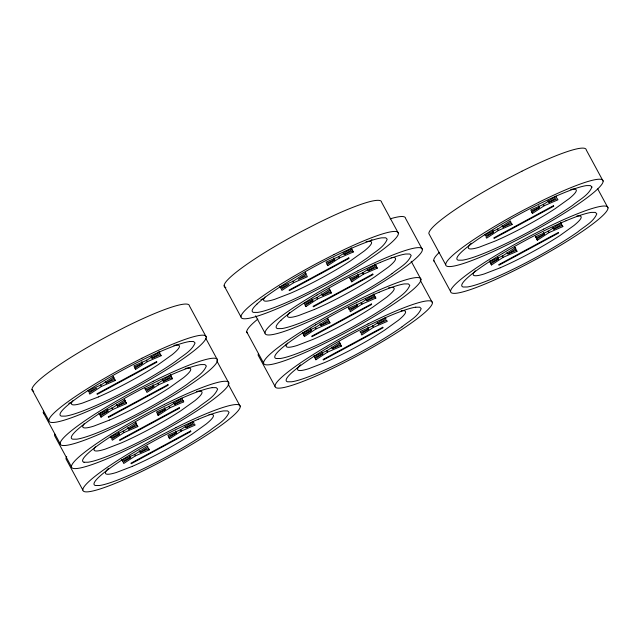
<?xml version="1.0" encoding="UTF-8"?>
<svg xmlns="http://www.w3.org/2000/svg" width="640" height="640" viewBox="0 0 640 640"><rect width="100%" height="100%" fill="white"/><g stroke="black" fill="none" stroke-linecap="round" stroke-linejoin="round"><path stroke-width="0.96" d="M370.6 240.736L371.96 239.584M392.056 273.632C398.656 268.056 407.768 263.792 411.216 255.44L409.752 254.008L405.744 254.008A76.568 9.992 -28.4 0 0 380.44 262.36M390.648 303.544C397.256 297.968 406.368 293.696 409.816 285.352L408.352 283.912L404.336 283.92A76.568 9.992 -28.4 0 0 379.04 292.272M402.056 326.816C408.656 321.24 417.768 316.976 421.224 308.624L419.76 307.192L415.744 307.192M106.16 383.056L114.648 379.32L115.224 380.488L101.408 386.464L89.76 394.096L89.192 392.944L96.72 388.128L88.616 391.768L88.056 390.624L100.888 385.032L113.416 376.808L113.992 377.984L106.16 383.056L105.256 381.376M134.72 367.664L135.624 369.344L147.272 361.712L161.088 355.736L160.52 354.56L152.024 358.304L151.12 356.624M280.76 288.04L280.2 286.896L293.032 281.304L305.568 273.08L306.144 274.256L298.304 279.328L306.8 275.592L307.368 276.76L293.56 282.744L281.904 290.376L281.336 289.224L288.864 284.4L280.76 288.04L279.856 286.36M326.864 263.944L327.768 265.624L339.424 257.992L353.24 252.008L352.664 250.84L344.176 254.576L343.264 252.896M100.144 415.472L101.056 417.152L112.704 409.52L126.52 403.544L125.944 402.368L117.456 406.112L116.544 404.432M162.416 379.672L163.32 381.352L171.808 377.616L172.384 378.784L158.568 384.768L146.92 392.4L146.352 391.248L153.88 386.424L152.976 384.744M304.992 304.896L305.896 306.576L317.552 298.944L331.36 292.96L330.792 291.792L322.304 295.528L321.392 293.848M350.856 280.144L351.768 281.824L363.416 274.184L377.232 268.208L376.656 267.04L368.168 270.776L367.256 269.096M127.84 427.48L128.752 429.16L137.24 425.424L137.816 426.592L124 432.576L112.344 440.208L111.784 439.056L119.312 434.232L118.4 432.552M157.304 413.776L158.216 415.448L169.864 407.816L183.68 401.84L183.104 400.672L174.616 404.408L173.712 402.728M303.584 334.8L304.496 336.48L316.144 328.848L329.96 322.872L329.384 321.704L320.896 325.44L319.992 323.76M365.856 299.008L366.768 300.68L375.256 296.944L375.824 298.112L362.016 304.096L350.36 311.728L349.8 310.576L357.32 305.752L356.416 304.072M139.248 450.76L140.152 452.44L148.648 448.704L149.216 449.872L135.4 455.848L123.752 463.48L123.184 462.328L130.712 457.512L129.808 455.832M168.712 437.048L169.616 438.728L181.272 431.096L195.08 425.112L194.512 423.944L186.024 427.68L185.112 426.008M502.112 225.448L503.016 227.128L511.512 223.392L512.08 224.56L498.272 230.536L486.616 238.168L486.048 237.016L493.576 232.2L492.672 230.52M531.576 211.736L532.48 213.416L544.136 205.784L557.952 199.8L557.376 198.632L548.888 202.368L547.976 200.696M314.992 358.08L315.896 359.76L327.552 352.128L341.368 346.144L340.792 344.976L332.304 348.712L331.392 347.032M377.264 322.28L378.168 323.96L386.656 320.224L387.232 321.392L373.416 327.368L361.768 335.008L361.2 333.848L368.728 329.032L367.816 327.352M490.6 263.288L491.504 264.96L503.16 257.328L516.968 251.352L516.4 250.184L507.904 253.92L507 252.24M536.464 238.528L537.368 240.208L549.024 232.576L562.84 226.6L562.264 225.424L553.776 229.168L552.864 227.488M152.024 358.304L159.864 353.224L159.288 352.048L146.744 360.28L133.92 365.864L134.48 367.008L142.584 363.368L141.68 361.696M344.176 254.576L352.008 249.504L351.432 248.328L338.888 256.552L326.064 262.144L326.624 263.288L334.728 259.648L333.824 257.968M117.456 406.112L125.288 401.032L124.712 399.856L112.176 408.08L99.352 413.672L99.912 414.816L108.016 411.176L107.104 409.504M163.32 381.352L171.16 376.28L170.584 375.104L158.04 383.336L145.216 388.92L145.776 390.064L153.88 386.424M322.304 295.528L330.136 290.456L329.56 289.28L317.024 297.504L304.192 303.096L304.752 304.24L312.856 300.6L311.952 298.92M368.168 270.776L376 265.704L375.424 264.528L362.88 272.752L350.064 278.344L350.616 279.48L358.728 275.848L357.816 274.168M128.752 429.16L136.584 424.088L136.008 422.912L123.472 431.136L110.648 436.728L111.2 437.872L119.312 434.232M174.616 404.408L182.448 399.336L181.872 398.16L169.336 406.384L156.512 411.976L157.072 413.112L165.176 409.48L164.264 407.8M320.896 325.44L328.736 320.36L328.152 319.184L315.624 327.408L302.792 333.008L303.352 334.144L311.456 330.512L310.552 328.832M366.768 300.68L374.6 295.608L374.024 294.432L361.48 302.664L348.656 308.248L349.216 309.392L357.32 305.752M140.152 452.44L147.992 447.36L147.416 446.184L134.88 454.408L122.048 460.008L122.608 461.144L130.712 457.512M186.024 427.68L193.856 422.608L193.28 421.432L180.736 429.664L167.912 435.248L168.472 436.392L176.576 432.752L175.672 431.072M503.016 227.128L510.856 222.048L510.28 220.872L497.744 229.096L484.912 234.696L485.472 235.832L493.576 232.2M548.888 202.368L556.72 197.296L556.144 196.12L543.6 204.352L530.776 209.936L531.336 211.08L539.44 207.44L538.536 205.76M332.304 348.712L340.136 343.64L339.56 342.464L327.024 350.688L314.192 356.28L314.752 357.424L322.856 353.784L321.952 352.104M378.168 323.96L386 318.888L385.424 317.712L372.88 325.936L360.064 331.528L360.624 332.664L368.728 329.032M507.904 253.92L515.744 248.848L515.168 247.672L502.632 255.896L489.8 261.488L490.36 262.632L498.464 258.992L497.56 257.312M553.776 229.168L561.608 224.088L561.032 222.912L548.488 231.144L535.664 236.728L536.224 237.872L544.328 234.232L543.424 232.56M142.584 363.368L135.056 368.192L135.624 369.344M334.728 259.648L327.208 264.472L327.768 265.624M108.016 411.176L100.488 416L101.056 417.152M312.856 300.6L305.336 305.424L305.896 306.576M358.728 275.848L351.2 280.664L351.768 281.824M165.176 409.48L157.648 414.296L158.216 415.448M311.456 330.512L303.928 335.328L304.496 336.48M176.576 432.752L169.056 437.576L169.616 438.728M539.44 207.44L531.92 212.264L532.48 213.416M322.856 353.784L315.336 358.608L315.896 359.76M498.464 258.992L490.936 263.808L491.504 264.96M544.328 234.232L536.808 239.056L537.368 240.208M521.944 171.2L506.56 179.112A89.424 11.672 -28.4 0 0 462.992 204.472A89.28 11.656 -28.4 0 0 428.864 233.584L445.68 264.704M98.368 396.968L82.544 403.056A59.04 7.704 -28.4 0 1 72.864 400.736M314.504 309.44L298.688 315.528A59.04 7.704 -28.4 0 1 289.672 312.44M109.664 420.016L93.84 426.104A59.04 7.704 -28.4 0 1 84.16 423.792M500.112 267.832L484.288 273.92A59.04 7.704 -28.4 0 1 475.28 270.824M132.36 466.344L116.536 472.432A59.04 7.704 -28.4 0 1 108.32 468.512M189.6 341.536L193.616 341.528L195.08 342.968C191.624 351.312 182.512 355.584 175.912 361.16A76.568 9.992 -28.4 0 1 65.488 416.12L61.464 416.128A76.672 10.008 -28.4 0 1 64.808 407.8A76.568 9.992 -28.4 0 1 89.328 389.696A76.552 9.992 -28.4 0 1 164.328 349.864A76.568 9.992 -28.4 0 1 189.576 341.552M212.192 387.64L216.208 387.64L217.672 389.072C214.216 397.424 205.104 401.688 198.504 407.264A76.568 9.992 -28.4 0 1 88.08 462.224L84.048 462.24M603.112 181.104L586.288 149.992A89.28 11.656 -28.4 0 0 521.952 171.192M597.72 188.88L608 207.896M560.704 222.408L561.608 224.088M561.928 224.92L562.84 226.6M543.224 204.104L544.136 205.784M548.112 230.896L549.024 232.576M535.32 236.192L536.224 237.872M511.176 222.88L512.08 224.56M514.832 247.168L515.744 248.848M516.064 249.672L516.968 251.352M497.36 228.856L498.272 230.536M502.248 255.656L503.16 257.328M489.456 260.952L490.36 262.632M433.744 260.376L450.568 291.496M422.392 249.504L405.568 218.392A89.272 11.656 -28.4 0 0 390.128 218.864M398.4 233.312L381.576 202.192A89.28 11.656 -28.4 0 0 317.24 223.4L301.848 231.312A89.424 11.672 -28.4 0 0 258.28 256.672A89.28 11.656 -28.4 0 0 225.856 287.464M411.176 261.264L420.992 279.416M420.24 280.216L432.392 302.688M375.096 264.024L376 265.704M376.32 266.528L377.232 268.208M351.104 247.824L352.008 249.504M352.328 250.328L353.24 252.008M362.512 272.512L363.416 274.184M373.688 293.928L374.6 295.608M374.92 296.44L375.824 298.112M338.512 256.312L339.424 257.992M349.712 277.808L350.616 279.48M361.104 302.416L362.016 304.096M372.512 325.696L373.416 327.368M348.312 307.712L349.216 309.392M329.224 288.776L330.136 290.456M330.456 291.28L331.36 292.96M305.232 272.576L306.144 274.256M316.64 297.264L317.552 298.944M327.824 318.688L328.736 320.36M329.056 321.192L329.96 322.872M339.232 341.96L340.136 343.64M340.456 344.464L341.368 346.144M292.648 281.064L293.56 282.744M315.24 327.168L316.144 328.848M326.64 350.448L327.552 352.128M302.44 332.472L303.352 334.144M313.848 355.744L314.752 357.424M255.616 315.816L264.968 333.104M224.144 285.792L240.968 316.904M246.736 331.896L263.56 363.016M274.968 386.288L258.144 355.176A89.28 11.656 -28.4 0 1 258.424 353.728M206.256 337.032L189.432 305.92A89.28 11.656 -28.4 0 0 125.096 327.12L109.704 335.04A89.424 11.672 -28.4 0 0 66.136 360.4A89.28 11.656 -28.4 0 0 33.712 391.184M205.864 338.48L217.552 360.088M216.696 360.664L228.84 383.136M228.096 383.944L240.248 406.416M158.952 351.544L159.864 353.224M160.184 354.056L161.088 355.736M170.248 374.6L171.16 376.28M171.48 377.104L172.384 378.784M182.776 400.16L183.68 401.84M146.368 360.032L147.272 361.712M157.664 383.088L158.568 384.768M168.96 406.144L169.864 407.816M180.36 429.416L181.272 431.096M144.864 388.384L145.776 390.064M113.088 376.304L113.992 377.984M114.312 378.808L115.224 380.488M124.384 399.352L125.288 401.032M125.608 401.864L126.52 403.544M135.68 422.408L136.584 424.088M136.904 424.912L137.816 426.592M148.312 448.192L149.216 449.872M100.504 384.792L101.408 386.464M111.8 407.84L112.704 409.52M123.088 430.896L124 432.576M134.496 454.168L135.4 455.848M99 413.136L99.912 414.816M110.296 436.192L111.2 437.872M121.696 459.464L122.608 461.144M32 389.512L48.824 420.632M43.296 412.568L60.12 443.68M71.416 466.736L54.592 435.624A89.28 11.656 -28.4 0 1 54.872 434.176M82.816 490.016L65.992 458.896A89.28 11.656 -28.4 0 1 66.704 456.576M390.64 303.544A76.568 9.992 -28.4 0 1 280.224 358.504L276.2 358.512A76.672 10.008 -28.4 0 1 285.632 344.992M285.664 344.976A76.568 9.992 -28.4 0 1 315.656 324.872M82.192 425.664A76.672 10.008 -28.4 0 0 72.752 439.184L76.768 439.184A76.568 9.992 -28.4 0 0 187.2 384.216C193.808 378.64 202.92 374.368 206.376 366.016L204.912 364.584L200.896 364.592A76.568 9.992 -28.4 0 0 175.592 372.936A76.552 9.992 -28.4 0 0 112.192 405.56M82.224 425.648A76.568 9.992 -28.4 0 1 112.216 405.544M344.688 251.36A76.568 9.992 -28.4 0 1 381.72 237.832L385.76 237.808L387.224 239.24C383.776 247.592 374.664 251.864 368.064 257.44A76.568 9.992 -28.4 0 1 257.632 312.4L253.608 312.408A76.672 10.008 -28.4 0 1 256.952 304.08M256.944 304.08A76.592 10 -28.4 0 1 293.04 278.784A76.552 9.992 -28.4 0 1 344.72 251.336M471.192 243.216A59.04 7.704 -28.4 0 0 468.408 248.12A59.04 7.704 -28.4 0 0 479.408 247.12L495.224 241.032A62.248 8.128 -28.4 0 0 525.744 226.056A62.176 8.12 -28.4 0 0 555.104 208.712L569.024 198.744A59.04 7.704 -28.4 0 0 570.768 189.44M247.544 333.192A89.28 11.656 -28.4 0 1 257.824 319.104M262.784 298.976A76.568 9.992 -28.4 0 1 260.912 299.584M198.328 419.248A76.552 9.992 -28.4 0 0 134.888 451.888A76.592 10 -28.4 0 0 104.888 471.992A76.672 10.008 -28.4 0 0 95.456 485.512L99.472 485.512A76.568 9.992 -28.4 0 0 209.896 430.544C216.504 424.976 225.624 420.696 229.072 412.352L227.608 410.912L223.6 410.92A76.568 9.992 -28.4 0 0 198.296 419.272M185.2 368.424A59.04 7.704 -28.4 0 1 183.464 377.728L169.544 387.696A62.176 8.12 -28.4 0 1 109.752 419.968M212.16 387.656A76.568 9.992 -28.4 0 0 186.888 395.992A76.552 9.992 -28.4 0 0 123.488 428.608A76.568 9.992 -28.4 0 0 87.424 453.896A76.672 10.008 -28.4 0 0 84.048 462.24M132.456 466.296A62.184 8.12 -28.4 0 0 192.24 434.024L206.16 424.056A59.04 7.704 -28.4 0 0 209.008 414.56M98.456 396.912A62.184 8.12 -28.4 0 0 158.248 364.64L172.168 354.672A59.04 7.704 -28.4 0 0 173.912 345.376M71.616 402.368A76.568 9.992 -28.4 0 1 68.76 403.312M265.008 297.016A59.04 7.704 -28.4 0 0 274.696 299.328L290.512 293.24A62.248 8.128 -28.4 0 0 321.032 278.264A62.176 8.12 -28.4 0 0 350.392 260.92L364.312 250.952A59.04 7.704 -28.4 0 0 366.056 241.648M315.632 324.888A76.552 9.992 -28.4 0 1 379.072 292.248M392.048 273.64A76.568 9.992 -28.4 0 1 281.624 328.592L277.6 328.608A76.672 10.008 -28.4 0 1 280.944 320.28M280.976 320.264A76.568 9.992 -28.4 0 1 317.064 294.968M317.032 294.976A76.552 9.992 -28.4 0 1 380.472 262.344M402.048 326.824A76.568 9.992 -28.4 0 1 291.624 381.776L287.6 381.792A76.672 10.008 -28.4 0 1 297.032 368.272M297.072 368.256A76.568 9.992 -28.4 0 1 327.064 348.152M472.64 273.472A76.672 10.008 -28.4 0 0 463.208 287L467.224 286.992A76.568 9.992 -28.4 0 0 577.648 232.032C584.256 226.456 593.376 222.184 596.824 213.832L595.36 212.392L591.352 212.4A76.568 9.992 -28.4 0 0 566.048 220.752M472.672 273.456A76.568 9.992 -28.4 0 1 502.672 253.36M314.6 309.392A62.176 8.12 -28.4 0 0 374.392 277.112L388.312 267.144A59.04 7.704 -28.4 0 0 391.152 257.656M502.64 253.368A76.552 9.992 -28.4 0 1 566.08 220.728M434.552 261.68A89.28 11.656 -28.4 0 1 439.36 252.336M401.16 310.84A59.04 7.704 -28.4 0 1 398.304 320.336L384.392 330.296A62.176 8.12 -28.4 0 1 355.032 347.648A62.248 8.128 -28.4 0 1 324.512 362.624L308.688 368.712A59.04 7.704 -28.4 0 1 300.464 364.784M388.648 287.752A59.04 7.704 -28.4 0 1 386.904 297.056L372.984 307.024A62.176 8.12 -28.4 0 1 343.624 324.368A62.248 8.128 -28.4 0 1 313.104 339.344L297.28 345.432A59.04 7.704 -28.4 0 1 287.6 343.12M500.208 267.776A62.176 8.12 -28.4 0 0 559.992 235.504L573.912 225.536A59.04 7.704 -28.4 0 0 576.76 216.048M327.032 348.16A76.552 9.992 -28.4 0 1 390.472 315.528A76.584 10 -28.4 0 1 415.752 307.184M95.456 446.848A59.04 7.704 -28.4 0 0 105.136 449.16L120.96 443.072A62.248 8.128 -28.4 0 0 151.48 428.096A62.176 8.12 -28.4 0 0 180.84 410.744L194.76 400.776A59.04 7.704 -28.4 0 0 196.496 391.48M44.104 413.864A89.28 11.656 -28.4 0 1 43.576 411.12M591.936 187.04C588.488 195.384 579.376 199.656 572.776 205.232A76.568 9.992 -28.4 0 1 462.344 260.192L458.32 260.2A76.672 10.008 -28.4 0 1 467.752 246.68A76.568 9.992 -28.4 0 1 497.784 226.56A76.552 9.992 -28.4 0 1 561.192 193.936A76.584 10 -28.4 0 1 586.472 185.6L590.472 185.6L591.936 187.04M156.624 361.6L96.96 393.808L97.224 394.352L156.888 362.144L156.624 361.6M348.768 257.88L289.104 290.088L289.368 290.624L349.032 258.416L348.768 257.88M167.92 384.656L108.248 416.864L108.52 417.4L168.184 385.192L167.92 384.656M372.76 274.072L313.096 306.28L313.36 306.824L373.032 274.616L372.76 274.072M179.216 407.704L119.544 439.912L119.816 440.456L179.48 408.248L179.216 407.704M371.36 303.984L311.696 336.192L311.96 336.736L371.624 304.52L371.36 303.984M553.48 205.672L493.816 237.88L494.08 238.424L553.744 206.208L553.48 205.672M190.616 430.984L130.952 463.192L131.216 463.736L190.88 431.52L190.616 430.984M382.76 327.256L323.096 359.464L323.36 360.008L383.032 327.8L382.76 327.256M558.368 232.464L498.704 264.672L498.968 265.216L558.632 233.008L558.368 232.464M334.056 254.52L318.672 262.432A89.424 11.672 -28.4 0 0 275.104 287.792A89.272 11.656 -28.4 0 0 268.544 312.2A89.272 11.656 -28.4 0 0 390.736 243.224A89.272 11.656 -28.4 0 0 334.056 254.512M141.904 358.24L126.528 366.152A89.424 11.672 -28.4 0 0 82.96 391.512A89.272 11.656 -28.4 0 0 76.392 415.92A89.272 11.656 -28.4 0 0 198.584 346.944A89.272 11.656 -28.4 0 0 141.912 358.24M358.048 270.72L342.664 278.632A89.424 11.672 -28.4 0 0 299.104 303.992A89.272 11.656 -28.4 0 0 292.536 328.4A89.272 11.656 -28.4 0 0 414.728 259.424A89.272 11.656 -28.4 0 0 358.048 270.712M153.2 381.296L137.816 389.208A89.424 11.672 -28.4 0 0 94.256 414.568A89.272 11.656 -28.4 0 0 87.688 438.976A89.272 11.656 -28.4 0 0 209.88 370A89.272 11.656 -28.4 0 0 153.2 381.288M538.768 202.312L523.384 210.224A89.424 11.672 -28.4 0 0 479.816 235.584A89.28 11.656 -28.4 0 0 447.392 266.368A89.28 11.656 -28.4 0 0 510.024 243.496A89.272 11.656 -28.4 0 0 601.8 184.376A89.272 11.656 -28.4 0 0 538.768 202.304M356.64 300.624L341.264 308.536A89.424 11.672 -28.4 0 0 297.696 333.896A89.272 11.656 -28.4 0 0 291.128 358.304A89.272 11.656 -28.4 0 0 413.32 289.328A89.272 11.656 -28.4 0 0 356.648 300.624M164.496 404.352L149.112 412.264A89.424 11.672 -28.4 0 0 105.552 437.624A89.272 11.656 -28.4 0 0 98.984 462.032A89.272 11.656 -28.4 0 0 221.176 393.056A89.272 11.656 -28.4 0 0 164.496 404.344M543.656 229.104L528.272 237.016A89.424 11.672 -28.4 0 0 484.704 262.376A89.272 11.656 -28.4 0 0 478.144 286.784A89.272 11.656 -28.4 0 0 600.336 217.816A89.272 11.656 -28.4 0 0 543.656 229.104M368.048 323.904L352.664 331.816A89.424 11.672 -28.4 0 0 309.104 357.176A89.272 11.656 -28.4 0 0 302.536 381.584A89.272 11.656 -28.4 0 0 424.728 312.608A89.272 11.656 -28.4 0 0 368.048 323.896M175.896 427.624L160.52 435.536A89.424 11.672 -28.4 0 0 116.952 460.896A89.272 11.656 -28.4 0 0 110.392 485.304A89.272 11.656 -28.4 0 0 232.584 416.328A89.272 11.656 -28.4 0 0 175.904 427.616"/></g></svg>
